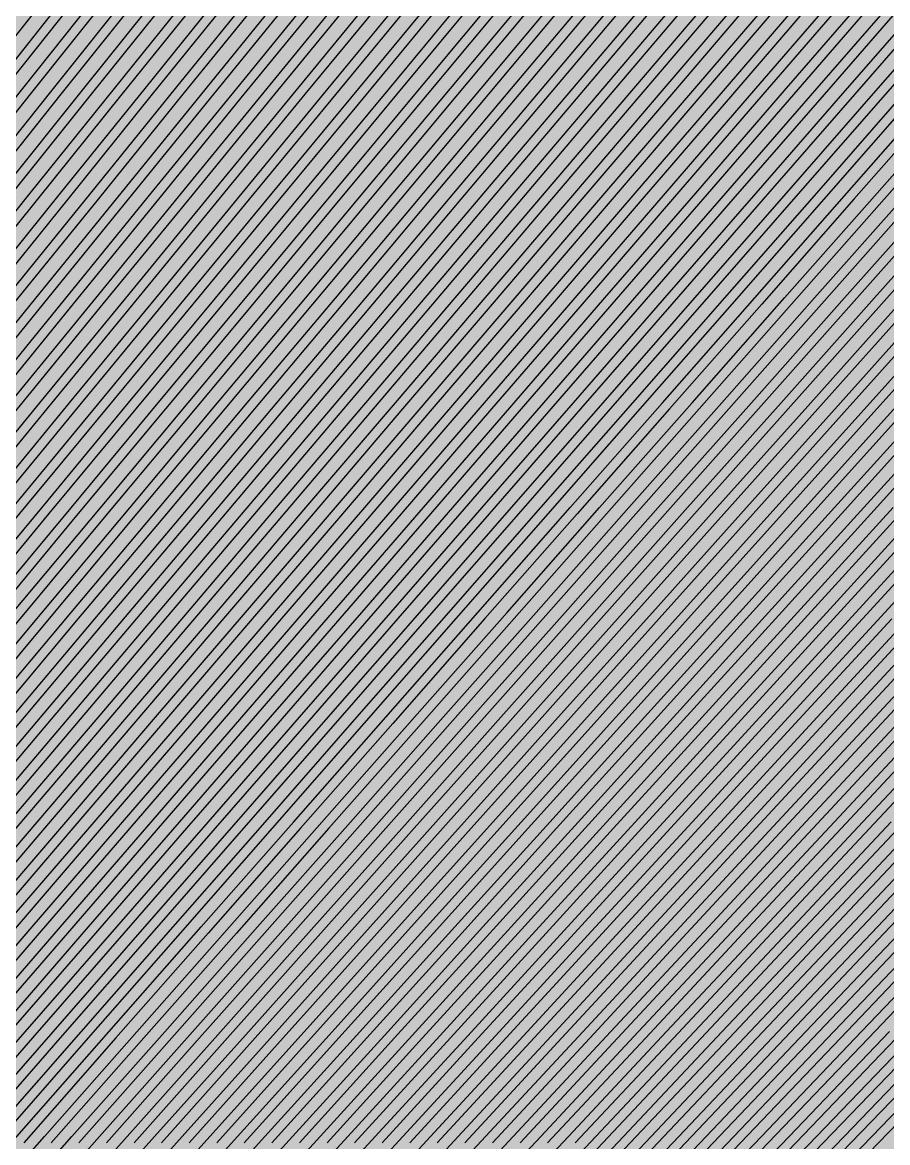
# Model space of a CAD drawing. Header units: metres. Extents: x -7231 to 10969, y -37556 to 1873.
# Drawn here: x 3713.4 to 3899.1, y -18015.1 to -17774.6 of the extents above; entities that cross this region are included whole.
import ezdxf

# ---------------------------------------------------------------- set-up
doc = ezdxf.new("R2010")
doc.units = ezdxf.units.M
for name, color, linetype in [('Metal1', 4, 'CONTINUOUS'), ('Metal2', 3, 'CONTINUOUS'), ('Polyimide', 7, 'CONTINUOUS')]:
    doc.layers.add(name, color=color, linetype=linetype)

msp = doc.modelspace()

# ---------------------------------------------------------------- hatches: boundary and pattern name
at = {"layer": 'Polyimide'}
msp.add_hatch(color=7, dxfattribs=at).paths.add_polyline_path([(4065.69, -468), (4066.67, -501.99), (4068.51, -535.99), (4071.41, -569.99), (4075.54, -603.99), (4081.04, -637.99), (4088.01, -671.99), (4096.52, -705.98), (4106.62, -739.98), (4118.33, -773.98), (4131.63, -807.98), (4146.49, -841.98), (4162.87, -875.98), (4180.68, -909.97), (4199.83, -943.97), (4220.22, -977.97), (4241.73, -1011.97), (4264.21, -1045.97), (4287.52, -1079.96), (4311.51, -1113.96), (4336.01, -1147.96), (4360.86, -1181.96), (4385.88, -1215.96), (4410.89, -1249.96), (4435.74, -1283.95), (4460.24, -1317.95), (4484.23, -1351.95), (4507.54, -1385.95), (4530.02, -1419.95), (4551.53, -1453.94), (4571.92, -1487.94), (4591.07, -1521.94), (4608.88, -1555.94), (4625.26, -1589.94), (4640.12, -1623.94), (4653.42, -1657.93), (4665.13, -1691.93), (4675.23, -1725.93), (4683.74, -1759.93), (4690.71, -1793.93), (4696.21, -1827.93), (4700.34, -1861.92), (4703.24, -1895.92), (4705.08, -1929.92), (4706.06, -1963.92), (4706.44, -1997.92), (4706.5, -2031.91), (4706.5, -4793.02), (4709.95, -4838.39), (4720.22, -4882.71), (4737.08, -4924.98), (4760.13, -4964.2), (4788.85, -4999.49), (4822.58, -5030.03), (4860.53, -5055.12), (4901.85, -5074.18), (4901.85, -5074.18), (4970.68, -5105.23), (5034.7, -5145.26), (5092.76, -5193.54), (5143.8, -5249.19), (5186.89, -5311.2), (5221.24, -5378.44), (5246.23, -5449.69), (5261.41, -5523.66), (5266.5, -5599), (5261.41, -5674.34), (5246.23, -5748.31), (5221.24, -5819.56), (5186.89, -5886.8), (5143.8, -5948.81), (5092.76, -6004.46), (5034.7, -6052.74), (4970.68, -6092.77), (4901.85, -6123.82), (4860.53, -6142.88), (4822.58, -6167.97), (4788.85, -6198.51), (4760.13, -6233.8), (4737.08, -6273.02), (4720.22, -6315.29), (4709.95, -6359.61), (4706.5, -6404.98), (4706.5, -9221.52), (4709.95, -9266.88), (4720.22, -9311.21), (4737.08, -9353.47), (4760.13, -9392.7), (4788.85, -9427.98), (4822.58, -9458.52), (4860.53, -9483.61), (4901.85, -9502.67), (4970.68, -9533.72), (5034.7, -9573.75), (5092.76, -9622.03), (5143.8, -9677.68), (5186.89, -9739.69), (5221.24, -9806.94), (5246.23, -9878.19), (5261.41, -9952.16), (5266.5, -10027.49), (5261.41, -10102.83), (5246.23, -10176.8), (5221.24, -10248.05), (5186.89, -10315.3), (5143.8, -10377.31), (5092.76, -10432.96), (5034.7, -10481.24), (4970.68, -10521.27), (4901.85, -10552.32), (4860.53, -10571.38), (4822.58, -10596.46), (4788.85, -10627), (4760.13, -10662.29), (4737.08, -10701.52), (4720.22, -10743.78), (4709.95, -10788.1), (4706.5, -10833.47), (4706.5, -13650.01), (4709.95, -13695.38), (4720.22, -13739.7), (4737.08, -13781.96), (4760.13, -13821.19), (4788.85, -13856.48), (4822.58, -13887.02), (4860.53, -13912.11), (4901.85, -13931.17), (4970.68, -13962.22), (5034.7, -14002.25), (5092.76, -14050.53), (5143.8, -14106.18), (5186.89, -14168.19), (5221.24, -14235.43), (5246.23, -14306.68), (5261.41, -14380.65), (5266.5, -14455.99), (5261.41, -14531.33), (5246.23, -14605.29), (5221.24, -14676.55), (5186.89, -14743.79), (5143.8, -14805.8), (5092.76, -14861.45), (5034.7, -14909.73), (4970.68, -14949.76), (4901.85, -14980.81), (4860.53, -14999.87), (4822.58, -15024.96), (4788.85, -15055.5), (4760.13, -15090.79), (4737.08, -15130.01), (4720.22, -15172.27), (4709.95, -15216.6), (4706.5, -15261.97), (4706.5, -15455.99), (4720.95, -15750.04), (4764.14, -16041.26), (4835.68, -16326.84), (4934.86, -16604.04), (5060.74, -16870.18), (5212.09, -17122.7), (5387.47, -17359.17), (5585.18, -17577.31), (5803.32, -17775.02), (6039.79, -17950.4), (6292.31, -18101.75), (6558.45, -18227.63), (6835.65, -18326.81), (7121.23, -18398.34), (7412.45, -18441.54), (7706.5, -18455.99), (9969.01, -18455.99), (10047.42, -18459.84), (10125.08, -18471.36), (10201.23, -18490.44), (10275.15, -18516.89), (10346.12, -18550.45), (10413.46, -18590.81), (10476.52, -18637.58), (10534.69, -18690.3), (10587.41, -18748.47), (10634.18, -18811.53), (10674.54, -18878.87), (10708.11, -18949.84), (10734.56, -19023.76), (10753.63, -19099.92), (10765.15, -19177.58), (10769.01, -19255.99), (10769.01, -20895.8), (10730.24, -20951.41), (10694.6, -21009.08), (10662.21, -21068.63), (10633.17, -21129.89), (10607.55, -21192.66), (10585.45, -21256.74), (10566.93, -21321.96), (10552.05, -21388.09), (10540.84, -21454.95), (10533.35, -21522.33), (10529.6, -21590.02), (10529.6, -21657.81), (10533.35, -21725.5), (10540.84, -21792.87), (10552.05, -21859.73), (10566.93, -21925.87), (10585.45, -21991.08), (10607.55, -22055.17), (10633.17, -22117.94), (10662.21, -22179.19), (10694.6, -22238.74), (10730.24, -22296.41), (10769.01, -22352.03), (10769.01, -32454.24), (10728.74, -32510.49), (10691.72, -32568.92), (10658.05, -32629.35), (10627.85, -32691.58), (10601.2, -32755.42), (10578.21, -32820.67), (10558.93, -32887.1), (10543.44, -32954.52), (10531.77, -33022.71), (10523.97, -33091.44), (10520.07, -33160.51), (10520.07, -33229.69), (10523.97, -33298.75), (10531.77, -33367.49), (10543.44, -33435.67), (10558.93, -33503.09), (10578.21, -33569.53), (10601.2, -33634.77), (10627.85, -33698.61), (10658.05, -33760.85), (10691.72, -33821.28), (10728.74, -33879.71), (10769.01, -33935.96), (10769.01, -36556), (10765.15, -36634.41), (10753.63, -36712.07), (10734.56, -36788.23), (10708.11, -36862.15), (10674.54, -36933.12), (10634.18, -37000.46), (10587.41, -37063.51), (10534.69, -37121.69), (10476.52, -37174.41), (10413.46, -37221.18), (10346.12, -37261.54), (10275.15, -37295.1), (10201.23, -37321.55), (10125.08, -37340.63), (10047.42, -37352.15), (9969.01, -37356), (-6231.01, -37356), (-6309.42, -37352.15), (-6387.08, -37340.63), (-6463.23, -37321.55), (-6537.15, -37295.1), (-6608.12, -37261.54), (-6675.46, -37221.18), (-6738.52, -37174.41), (-6796.69, -37121.69), (-6849.41, -37063.51), (-6896.18, -37000.46), (-6936.54, -36933.12), (-6970.11, -36862.15), (-6996.56, -36788.23), (-7015.63, -36712.07), (-7027.15, -36634.41), (-7031.01, -36556), (-7031.01, -33936), (-6990.74, -33879.75), (-6953.7, -33821.31), (-6920.03, -33760.88), (-6889.82, -33698.64), (-6863.18, -33634.8), (-6840.18, -33569.55), (-6820.9, -33503.11), (-6805.4, -33435.69), (-6793.74, -33367.49), (-6785.94, -33298.75), (-6782.03, -33229.68), (-6782.03, -33160.5), (-6785.94, -33091.43), (-6793.74, -33022.69), (-6805.4, -32954.5), (-6820.9, -32887.07), (-6840.18, -32820.63), (-6863.18, -32755.39), (-6889.82, -32691.54), (-6920.03, -32629.3), (-6953.7, -32568.87), (-6990.74, -32510.43), (-7031.01, -32454.18), (-7031.01, -22364.83), (-6990.74, -22308.58), (-6953.7, -22250.14), (-6920.03, -22189.71), (-6889.82, -22127.47), (-6863.18, -22063.62), (-6840.18, -21998.38), (-6820.9, -21931.94), (-6805.4, -21864.51), (-6793.74, -21796.32), (-6785.94, -21727.58), (-6782.03, -21658.51), (-6782.03, -21589.33), (-6785.94, -21520.26), (-6793.74, -21451.52), (-6805.4, -21383.32), (-6820.9, -21315.9), (-6840.18, -21249.46), (-6863.18, -21184.21), (-6889.82, -21120.37), (-6920.03, -21058.13), (-6953.7, -20997.7), (-6990.74, -20939.26), (-7031.01, -20883.01), (-7031.01, -19255.99), (-7027.15, -19177.58), (-7015.63, -19099.92), (-6996.56, -19023.76), (-6970.11, -18949.84), (-6936.54, -18878.87), (-6896.18, -18811.53), (-6849.41, -18748.47), (-6796.69, -18690.3), (-6738.52, -18637.58), (-6675.46, -18590.81), (-6608.12, -18550.45), (-6537.15, -18516.89), (-6463.23, -18490.44), (-6387.08, -18471.36), (-6309.42, -18459.84), (-6231.01, -18455.99), (-3968.5, -18455.99), (-3674.45, -18441.54), (-3383.23, -18398.34), (-3097.65, -18326.81), (-2820.45, -18227.63), (-2554.31, -18101.75), (-2301.79, -17950.4), (-2065.32, -17775.02), (-1847.18, -17577.31), (-1649.47, -17359.17), (-1474.09, -17122.7), (-1322.74, -16870.18), (-1196.86, -16604.04), (-1097.68, -16326.84), (-1026.14, -16041.26), (-982.95, -15750.04), (-968.5, -15455.99), (-968.5, -15261.97), (-971.95, -15216.6), (-982.22, -15172.27), (-999.08, -15130.01), (-1022.13, -15090.79), (-1050.85, -15055.5), (-1084.58, -15024.96), (-1122.53, -14999.87), (-1163.85, -14980.81), (-1232.68, -14949.76), (-1296.7, -14909.73), (-1354.76, -14861.45), (-1405.8, -14805.8), (-1448.89, -14743.79), (-1483.24, -14676.55), (-1508.23, -14605.29), (-1523.41, -14531.33), (-1528.5, -14455.99), (-1523.41, -14380.65), (-1508.23, -14306.68), (-1483.24, -14235.43), (-1448.89, -14168.19), (-1405.8, -14106.18), (-1354.76, -14050.53), (-1296.7, -14002.25), (-1232.68, -13962.22), (-1163.85, -13931.17), (-1122.53, -13912.11), (-1084.58, -13887.02), (-1050.85, -13856.48), (-1022.13, -13821.19), (-999.08, -13781.96), (-982.22, -13739.7), (-971.95, -13695.38), (-968.5, -13650.01), (-968.5, -12309.64), (-971.95, -12264.27), (-982.22, -12219.94), (-999.08, -12177.68), (-1022.13, -12138.46), (-1050.85, -12103.17), (-1084.58, -12072.63), (-1122.53, -12047.54), (-1163.85, -12028.48), (-1232.68, -11997.43), (-1296.7, -11957.4), (-1354.76, -11909.12), (-1405.8, -11853.47), (-1448.89, -11791.46), (-1483.24, -11724.22), (-1508.23, -11652.96), (-1523.41, -11579), (-1528.5, -11503.66), (-1523.41, -11428.32), (-1508.23, -11354.35), (-1483.24, -11283.1), (-1448.89, -11215.86), (-1405.8, -11153.85), (-1354.76, -11098.2), (-1296.7, -11049.92), (-1232.68, -11009.89), (-1163.85, -10978.84), (-1122.53, -10959.78), (-1084.58, -10934.69), (-1050.85, -10904.15), (-1022.13, -10868.86), (-999.08, -10829.63), (-982.22, -10787.37), (-971.95, -10743.05), (-968.5, -10697.68), (-968.5, -9357.31), (-971.95, -9311.94), (-982.22, -9267.62), (-999.08, -9225.35), (-1022.13, -9186.13), (-1050.85, -9150.84), (-1084.58, -9120.3), (-1122.53, -9095.21), (-1163.85, -9076.15), (-1163.85, -9076.15), (-1232.68, -9045.1), (-1296.7, -9005.07), (-1354.76, -8956.79), (-1405.8, -8901.14), (-1448.89, -8839.13), (-1483.24, -8771.89), (-1508.23, -8700.64), (-1523.41, -8626.67), (-1528.5, -8551.33), (-1523.41, -8475.99), (-1508.23, -8402.02), (-1483.24, -8330.77), (-1448.89, -8263.53), (-1405.8, -8201.52), (-1354.76, -8145.87), (-1296.7, -8097.59), (-1232.68, -8057.56), (-1163.85, -8026.51), (-1163.85, -8026.51), (-1122.53, -8007.45), (-1084.58, -7982.36), (-1050.85, -7951.82), (-1022.13, -7916.53), (-999.08, -7877.31), (-982.22, -7835.04), (-971.95, -7790.72), (-968.5, -7745.35), (-968.5, -6404.98), (-971.95, -6359.61), (-982.22, -6315.29), (-999.08, -6273.02), (-1022.13, -6233.8), (-1050.85, -6198.51), (-1084.58, -6167.97), (-1122.53, -6142.88), (-1163.85, -6123.82), (-1163.85, -6123.82), (-1232.68, -6092.77), (-1296.7, -6052.74), (-1354.76, -6004.46), (-1405.8, -5948.81), (-1448.89, -5886.8), (-1483.24, -5819.56), (-1508.23, -5748.31), (-1523.41, -5674.34), (-1528.5, -5599), (-1523.41, -5523.66), (-1508.23, -5449.69), (-1483.24, -5378.44), (-1448.89, -5311.2), (-1405.8, -5249.19), (-1354.76, -5193.54), (-1296.7, -5145.26), (-1232.68, -5105.23), (-1163.85, -5074.18), (-1163.85, -5074.18), (-1122.53, -5055.12), (-1084.58, -5030.03), (-1050.85, -4999.49), (-1022.13, -4964.2), (-999.08, -4924.98), (-982.22, -4882.71), (-971.95, -4838.39), (-968.5, -4793.02), (-968.5, -2031.91), (-968.44, -1997.92), (-968.06, -1963.92), (-967.05, -1929.92), (-965.18, -1895.92), (-962.22, -1861.92), (-958.01, -1827.93), (-952.41, -1793.93), (-945.31, -1759.93), (-936.64, -1725.93), (-926.35, -1691.93), (-914.43, -1657.93), (-900.88, -1623.94), (-885.74, -1589.94), (-869.05, -1555.94), (-850.91, -1521.94), (-831.4, -1487.94), (-810.63, -1453.94), (-788.72, -1419.95), (-765.82, -1385.95), (-742.07, -1351.95), (-717.63, -1317.95), (-692.67, -1283.95), (-667.36, -1249.96), (-641.88, -1215.96), (-616.39, -1181.96), (-591.08, -1147.96), (-566.12, -1113.96), (-541.68, -1079.96), (-517.93, -1045.97), (-495.03, -1011.97), (-473.12, -977.97), (-452.35, -943.97), (-432.84, -909.97), (-414.7, -875.98), (-398.01, -841.98), (-382.87, -807.98), (-369.32, -773.98), (-357.4, -739.98), (-347.11, -705.98), (-338.44, -671.99), (-331.34, -637.99), (-325.74, -603.99), (-321.53, -569.99), (-318.57, -535.99), (-316.7, -501.99), (-315.69, -468), (-315.31, -434), (-315.25, -400), (-315.25, 401), (-315.25, 451), (-315.25, 1644), (-270.25, 1644), (-270.03, 1637.13), (-269.35, 1630.29), (-268.23, 1623.52), (-266.67, 1616.82), (-264.68, 1610.25), (-262.26, 1603.82), (-259.42, 1597.56), (-256.18, 1591.5), (-252.55, 1585.67), (-248.55, 1580.08), (-244.19, 1574.77), (-239.5, 1569.75), (-234.48, 1565.06), (-229.17, 1560.7), (-223.58, 1556.7), (-217.75, 1553.07), (-211.69, 1549.83), (-205.43, 1546.99), (-199, 1544.57), (-192.43, 1542.58), (-185.73, 1541.02), (-178.96, 1539.9), (-172.12, 1539.22), (-165.25, 1539), (-158.38, 1539.22), (-151.54, 1539.9), (-144.77, 1541.02), (-138.07, 1542.58), (-131.5, 1544.57), (-125.07, 1546.99), (-118.81, 1549.83), (-112.75, 1553.07), (-106.92, 1556.7), (-101.33, 1560.7), (-96.02, 1565.06), (-91, 1569.75), (-86.31, 1574.77), (-81.95, 1580.08), (-77.95, 1585.67), (-74.32, 1591.5), (-71.08, 1597.56), (-68.24, 1603.82), (-65.82, 1610.25), (-63.83, 1616.82), (-62.27, 1623.52), (-61.15, 1630.29), (-60.47, 1637.13), (-60.25, 1644), (1853, 1644), (1853, 1573), (3815.25, 1573), (3815.46, 1579.54), (3816.11, 1586.05), (3817.17, 1592.51), (3818.66, 1598.88), (3820.56, 1605.14), (3822.86, 1611.27), (3825.56, 1617.23), (3828.65, 1623), (3832.1, 1628.56), (3835.91, 1633.88), (3840.07, 1638.93), (3844.54, 1643.71), (3849.32, 1648.18), (3854.37, 1652.34), (3859.69, 1656.15), (3865.25, 1659.6), (3871.02, 1662.69), (3876.98, 1665.39), (3883.11, 1667.69), (3889.37, 1669.59), (3895.74, 1671.08), (3902.2, 1672.14), (3908.71, 1672.79), (3915.25, 1673), (3921.79, 1672.79), (3928.3, 1672.14), (3934.76, 1671.08), (3941.13, 1669.59), (3947.39, 1667.69), (3953.52, 1665.39), (3959.48, 1662.69), (3965.25, 1659.6), (3970.81, 1656.15), (3976.13, 1652.34), (3981.18, 1648.18), (3985.96, 1643.71), (3990.43, 1638.93), (3994.59, 1633.88), (3998.4, 1628.56), (4001.85, 1623), (4004.94, 1617.23), (4007.64, 1611.27), (4009.94, 1605.14), (4011.84, 1598.88), (4013.33, 1592.51), (4014.39, 1586.05), (4015.04, 1579.54), (4015.25, 1573), (4065.25, 1573), (4065.25, 451), (4065.25, 401), (4065.25, -400), (4065.31, -434), (4065.69, -468)])

# ---------------------------------------------------------------- linework, layer by layer
at = {"layer": 'Metal1'}
for points in [[(3510.77, -18036.31), (3528.6, -18013.81), (3546.43, -17991.3), (3564.26, -17968.8), (3582.09, -17946.3), (3599.92, -17923.8), (3617.75, -17901.3), (3635.58, -17878.8), (3653.41, -17856.3), (3671.24, -17833.8), (3689.07, -17811.3), (3706.9, -17788.8), (3724.73, -17766.3)], [(3726.3, -17767.54), (3708.47, -17790.04), (3690.64, -17812.54), (3672.81, -17835.04), (3654.98, -17857.54), (3637.15, -17880.04), (3619.32, -17902.54), (3601.49, -17925.04), (3583.66, -17947.55), (3565.83, -17970.05), (3548, -17992.55), (3530.17, -18015.05), (3512.34, -18037.55)], [(3522.49, -18036.3), (3540.44, -18013.8), (3558.4, -17991.3), (3576.36, -17968.8), (3594.32, -17946.3), (3612.27, -17923.8), (3630.23, -17901.3), (3648.19, -17878.8), (3666.14, -17856.3), (3684.1, -17833.8), (3702.06, -17811.3), (3720.02, -17788.8), (3737.97, -17766.29)], [(3739.54, -17767.54), (3721.58, -17790.04), (3703.62, -17812.54), (3685.67, -17835.04), (3667.71, -17857.55), (3649.75, -17880.05), (3631.79, -17902.55), (3613.84, -17925.05), (3595.88, -17947.55), (3577.92, -17970.05), (3559.96, -17992.55), (3542.01, -18015.05), (3524.05, -18037.55)], [(3534.2, -18036.3), (3552.28, -18013.8), (3570.37, -17991.3), (3588.45, -17968.8), (3606.54, -17946.3), (3624.62, -17923.8), (3642.71, -17901.3), (3660.79, -17878.8), (3678.88, -17856.3), (3696.96, -17833.79), (3715.04, -17811.29), (3733.13, -17788.79), (3751.21, -17766.29)], [(3752.77, -17767.55), (3734.69, -17790.05), (3716.6, -17812.55), (3698.52, -17835.05), (3680.43, -17857.55), (3662.35, -17880.05), (3644.27, -17902.55), (3626.18, -17925.05), (3608.1, -17947.55), (3590.01, -17970.05), (3571.93, -17992.55), (3553.84, -18015.05), (3535.76, -18037.55)], [(3545.91, -18036.3), (3564.13, -18013.8), (3582.34, -17991.3), (3600.55, -17968.8), (3618.76, -17946.3), (3636.97, -17923.79), (3655.18, -17901.29), (3673.39, -17878.79), (3691.61, -17856.29), (3709.82, -17833.79), (3728.03, -17811.29), (3746.24, -17788.79), (3764.45, -17766.29)], [(3766.01, -17767.55), (3747.8, -17790.05), (3729.58, -17812.55), (3711.37, -17835.05), (3693.16, -17857.55), (3674.95, -17880.05), (3656.74, -17902.55), (3638.53, -17925.05), (3620.31, -17947.55), (3602.1, -17970.05), (3583.89, -17992.55), (3565.68, -18015.06), (3547.47, -18037.56)], [(3557.63, -18036.3), (3575.97, -18013.79), (3594.3, -17991.29), (3612.64, -17968.79), (3630.98, -17946.29), (3649.32, -17923.79), (3667.66, -17901.29), (3686, -17878.79), (3704.34, -17856.29), (3722.68, -17833.79), (3741.01, -17811.29), (3759.35, -17788.79), (3777.69, -17766.29)], [(3569.34, -18036.29), (3587.81, -18013.79), (3606.27, -17991.29), (3624.74, -17968.79), (3643.2, -17946.29), (3661.67, -17923.79), (3680.14, -17901.29), (3698.6, -17878.79), (3717.07, -17856.29), (3735.53, -17833.79), (3754, -17811.29), (3772.47, -17788.79), (3790.93, -17766.28)], [(3779.24, -17767.55), (3760.9, -17790.05), (3742.57, -17812.55), (3724.23, -17835.05), (3705.89, -17857.55), (3687.55, -17880.05), (3669.21, -17902.55), (3650.87, -17925.06), (3632.53, -17947.56), (3614.19, -17970.06), (3595.86, -17992.56), (3577.52, -18015.06)], [(3581.05, -18036.29), (3599.65, -18013.79), (3618.24, -17991.29), (3636.83, -17968.79), (3655.43, -17946.29), (3674.02, -17923.79), (3692.61, -17901.29), (3711.21, -17878.79), (3729.8, -17856.28), (3748.39, -17833.78), (3766.98, -17811.28), (3785.58, -17788.78), (3804.17, -17766.28)], [(3792.48, -17767.55), (3774.01, -17790.05), (3755.55, -17812.55), (3737.08, -17835.06), (3718.61, -17857.56), (3700.15, -17880.06), (3681.68, -17902.56), (3663.22, -17925.06), (3644.75, -17947.56), (3626.28, -17970.06), (3607.82, -17992.56), (3589.35, -18015.06)], [(3592.77, -18036.29), (3611.49, -18013.79), (3630.21, -17991.29), (3648.93, -17968.79), (3667.65, -17946.28), (3686.37, -17923.78), (3705.09, -17901.28), (3723.81, -17878.78), (3742.53, -17856.28), (3761.25, -17833.78), (3779.97, -17811.28), (3798.69, -17788.78), (3817.41, -17766.28)], [(3805.71, -17767.56), (3787.12, -17790.06), (3768.53, -17812.56), (3749.93, -17835.06), (3731.34, -17857.56), (3712.75, -17880.06), (3694.15, -17902.56), (3675.56, -17925.06), (3656.97, -17947.56), (3638.38, -17970.06), (3619.78, -17992.56), (3601.19, -18015.06)], [(3604.48, -18036.28), (3623.33, -18013.78), (3642.18, -17991.28), (3661.02, -17968.78), (3679.87, -17946.28), (3698.72, -17923.78), (3717.57, -17901.28), (3736.41, -17878.78), (3755.26, -17856.28), (3774.11, -17833.78), (3792.96, -17811.28), (3811.8, -17788.78), (3830.65, -17766.28)], [(3818.95, -17767.56), (3800.23, -17790.06), (3781.51, -17812.56), (3762.79, -17835.06), (3744.07, -17857.56), (3725.35, -17880.06), (3706.63, -17902.56), (3687.91, -17925.06), (3669.19, -17947.56), (3650.47, -17970.06), (3631.75, -17992.57), (3613.03, -18015.07)], [(3616.2, -18036.28), (3635.17, -18013.78), (3654.14, -17991.28), (3673.12, -17968.78), (3692.09, -17946.28), (3711.07, -17923.78), (3730.04, -17901.28), (3749.02, -17878.78), (3767.99, -17856.28), (3786.97, -17833.78), (3805.94, -17811.28), (3824.91, -17788.77), (3843.89, -17766.27)], [(3832.18, -17767.56), (3813.34, -17790.06), (3794.49, -17812.56), (3775.64, -17835.06), (3756.79, -17857.56), (3737.95, -17880.06), (3719.1, -17902.56), (3700.25, -17925.07), (3681.4, -17947.57), (3662.56, -17970.07), (3643.71, -17992.57), (3624.86, -18015.07)], [(3627.91, -18036.28), (3647.01, -18013.78), (3666.11, -17991.28), (3685.21, -17968.78), (3704.32, -17946.28), (3723.42, -17923.78), (3742.52, -17901.28), (3761.62, -17878.78), (3780.72, -17856.27), (3799.82, -17833.77), (3818.93, -17811.27), (3838.03, -17788.77), (3857.13, -17766.27)], [(3845.42, -17767.56), (3826.44, -17790.06), (3807.47, -17812.56), (3788.49, -17835.07), (3769.52, -17857.57), (3750.55, -17880.07), (3731.57, -17902.57), (3712.6, -17925.07), (3693.62, -17947.57), (3674.65, -17970.07), (3655.67, -17992.57), (3636.7, -18015.07)], [(3639.62, -18036.28), (3658.85, -18013.78), (3678.08, -17991.28), (3697.31, -17968.78), (3716.54, -17946.27), (3735.77, -17923.77), (3755, -17901.27), (3774.22, -17878.77), (3793.45, -17856.27), (3812.68, -17833.77), (3831.91, -17811.27), (3851.14, -17788.77), (3870.37, -17766.27)], [(3858.65, -17767.57), (3839.55, -17790.07), (3820.45, -17812.57), (3801.35, -17835.07), (3782.25, -17857.57), (3763.15, -17880.07), (3744.04, -17902.57), (3724.94, -17925.07), (3705.84, -17947.57), (3686.74, -17970.07), (3667.64, -17992.57), (3648.54, -18015.07)], [(3651.34, -18036.27), (3670.69, -18013.77), (3690.05, -17991.27), (3709.4, -17968.77), (3728.76, -17946.27), (3748.12, -17923.77), (3767.47, -17901.27), (3786.83, -17878.77), (3806.18, -17856.27), (3825.54, -17833.77), (3844.9, -17811.27), (3864.25, -17788.77), (3883.61, -17766.27)], [(3871.89, -17767.57), (3852.66, -17790.07), (3833.43, -17812.57), (3814.2, -17835.07), (3794.97, -17857.57), (3775.74, -17880.07), (3756.52, -17902.57), (3737.29, -17925.07), (3718.06, -17947.57), (3698.83, -17970.07), (3679.6, -17992.58), (3660.37, -18015.08)], [(3663.05, -18036.27), (3682.53, -18013.77), (3702.02, -17991.27), (3721.5, -17968.77), (3740.98, -17946.27), (3760.47, -17923.77), (3779.95, -17901.27), (3799.43, -17878.77), (3818.91, -17856.27), (3838.4, -17833.77), (3857.88, -17811.27), (3877.36, -17788.76), (3896.85, -17766.26)], [(3885.12, -17767.57), (3865.77, -17790.07), (3846.41, -17812.57), (3827.06, -17835.07), (3807.7, -17857.57), (3788.34, -17880.07), (3768.99, -17902.58), (3749.63, -17925.08), (3730.28, -17947.58), (3710.92, -17970.08), (3691.57, -17992.58), (3672.21, -18015.08)], [(3674.76, -18036.27), (3694.37, -18013.77), (3713.98, -17991.27), (3733.6, -17968.77), (3753.21, -17946.27), (3772.82, -17923.77), (3792.43, -17901.27), (3812.04, -17878.77), (3831.65, -17856.26), (3851.26, -17833.76), (3870.87, -17811.26), (3890.48, -17788.76), (3910.09, -17766.26)], [(3898.36, -17767.57), (3878.88, -17790.07), (3859.39, -17812.57), (3839.91, -17835.08), (3820.43, -17857.58), (3800.94, -17880.08), (3781.46, -17902.58), (3761.98, -17925.08), (3742.49, -17947.58), (3723.01, -17970.08), (3703.53, -17992.58), (3684.05, -18015.08)], [(3911.59, -17767.58), (3891.98, -17790.08), (3872.37, -17812.58), (3852.76, -17835.08), (3833.15, -17857.58), (3813.54, -17880.08), (3793.93, -17902.58), (3774.32, -17925.08), (3754.71, -17947.58), (3735.1, -17970.08), (3715.49, -17992.58), (3695.88, -18015.08)], [(3686.48, -18036.27), (3706.22, -18013.77), (3725.95, -17991.27), (3745.69, -17968.77), (3765.43, -17946.26), (3785.16, -17923.76), (3804.9, -17901.26), (3824.64, -17878.76), (3844.38, -17856.26), (3864.11, -17833.76), (3883.85, -17811.26), (3903.59, -17788.76)], [(3698.19, -18036.27), (3718.06, -18013.76), (3737.92, -17991.26), (3757.79, -17968.76), (3777.65, -17946.26), (3797.51, -17923.76), (3817.38, -17901.26), (3837.24, -17878.76), (3857.11, -17856.26), (3876.97, -17833.76), (3896.84, -17811.26), (3916.7, -17788.76)], [(3905.09, -17790.08), (3885.35, -17812.58), (3865.62, -17835.08), (3845.88, -17857.58), (3826.14, -17880.08), (3806.41, -17902.58), (3786.67, -17925.08), (3766.93, -17947.58), (3747.19, -17970.08), (3727.46, -17992.59), (3707.72, -18015.09)], [(3918.2, -17790.08), (3898.33, -17812.58), (3878.47, -17835.08), (3858.61, -17857.58), (3838.74, -17880.08), (3818.88, -17902.58), (3799.01, -17925.09), (3779.15, -17947.59), (3759.28, -17970.09), (3739.42, -17992.59), (3719.56, -18015.09)], [(3709.91, -18036.26), (3729.9, -18013.76), (3749.89, -17991.26), (3769.88, -17968.76), (3789.87, -17946.26), (3809.86, -17923.76), (3829.85, -17901.26), (3849.85, -17878.76), (3869.84, -17856.26), (3889.83, -17833.76), (3909.82, -17811.26)], [(3911.32, -17812.58), (3891.32, -17835.09), (3871.33, -17857.59), (3851.34, -17880.09), (3831.35, -17902.59), (3811.36, -17925.09), (3791.37, -17947.59), (3771.38, -17970.09), (3751.38, -17992.59), (3731.39, -18015.09)], [(3721.62, -18036.26), (3741.74, -18013.76), (3761.86, -17991.26), (3781.98, -17968.76), (3802.09, -17946.26), (3822.21, -17923.76), (3842.33, -17901.26), (3862.45, -17878.76), (3882.57, -17856.25), (3902.69, -17833.75)], [(3733.33, -18036.26), (3753.58, -18013.76), (3773.82, -17991.26), (3794.07, -17968.76), (3814.32, -17946.26), (3834.56, -17923.75), (3854.81, -17901.25), (3875.05, -17878.75), (3895.3, -17856.25), (3915.55, -17833.75)], [(3904.18, -17835.09), (3884.06, -17857.59), (3863.94, -17880.09), (3843.82, -17902.59), (3823.7, -17925.09), (3803.59, -17947.59), (3783.47, -17970.09), (3763.35, -17992.59), (3743.23, -18015.09)], [(3917.03, -17835.09), (3896.79, -17857.59), (3876.54, -17880.09), (3856.29, -17902.59), (3836.05, -17925.09), (3815.8, -17947.59), (3795.56, -17970.09), (3775.31, -17992.59), (3755.07, -18015.1)], [(3745.05, -18036.26), (3765.42, -18013.76), (3785.79, -17991.25), (3806.17, -17968.75), (3826.54, -17946.25), (3846.91, -17923.75), (3867.28, -17901.25), (3887.66, -17878.75), (3908.03, -17856.25)], [(3909.51, -17857.59), (3889.14, -17880.09), (3868.77, -17902.59), (3848.39, -17925.09), (3828.02, -17947.6), (3807.65, -17970.1), (3787.28, -17992.6), (3766.9, -18015.1)], [(3756.76, -18036.25), (3777.26, -18013.75), (3797.76, -17991.25), (3818.26, -17968.75), (3838.76, -17946.25), (3859.26, -17923.75), (3879.76, -17901.25), (3900.26, -17878.75)], [(3768.47, -18036.25), (3789.1, -18013.75), (3809.73, -17991.25), (3830.36, -17968.75), (3850.98, -17946.25), (3871.61, -17923.75), (3892.24, -17901.25), (3912.86, -17878.75)], [(3901.74, -17880.1), (3881.24, -17902.6), (3860.74, -17925.1), (3840.24, -17947.6), (3819.74, -17970.1), (3799.24, -17992.6), (3778.74, -18015.1)], [(3914.34, -17880.1), (3893.71, -17902.6), (3873.08, -17925.1), (3852.46, -17947.6), (3831.83, -17970.1), (3811.2, -17992.6), (3790.58, -18015.1)], [(3780.19, -18036.25), (3800.94, -18013.75), (3821.7, -17991.25), (3842.45, -17968.75), (3863.21, -17946.25), (3883.96, -17923.75), (3904.71, -17901.24)], [(3791.9, -18036.25), (3812.78, -18013.75), (3833.66, -17991.25), (3854.55, -17968.74), (3875.43, -17946.24), (3896.31, -17923.74), (3917.19, -17901.24)], [(3906.18, -17902.6), (3885.43, -17925.1), (3864.68, -17947.6), (3843.92, -17970.1), (3823.17, -17992.6), (3802.41, -18015.1)], [(3918.66, -17902.6), (3897.77, -17925.1), (3876.89, -17947.6), (3856.01, -17970.11), (3835.13, -17992.61), (3814.25, -18015.11)], [(3803.62, -18036.24), (3824.62, -18013.74), (3845.63, -17991.24), (3866.64, -17968.74), (3887.65, -17946.24), (3908.66, -17923.74)], [(3910.12, -17925.11), (3889.11, -17947.61), (3868.1, -17970.11), (3847.09, -17992.61), (3826.09, -18015.11)], [(3413.75, -18463.76), (3434.89, -18441.25), (3456.02, -18418.75), (3477.16, -18396.25), (3498.29, -18373.75), (3519.43, -18351.25), (3540.57, -18328.75), (3561.7, -18306.25), (3582.84, -18283.75), (3603.97, -18261.25), (3625.11, -18238.75), (3646.24, -18216.25), (3667.38, -18193.75), (3688.52, -18171.25), (3709.65, -18148.75), (3730.79, -18126.25), (3751.92, -18103.74), (3773.06, -18081.24), (3794.19, -18058.74), (3815.33, -18036.24), (3836.46, -18013.74), (3857.6, -17991.24), (3878.74, -17968.74), (3899.87, -17946.24)], [(3423.05, -18463.75), (3444.31, -18441.25), (3465.58, -18418.75), (3486.84, -18396.25), (3508.1, -18373.75), (3529.36, -18351.25), (3550.63, -18328.75), (3571.89, -18306.25), (3593.15, -18283.75), (3614.42, -18261.25), (3635.68, -18238.75), (3656.94, -18216.25), (3678.2, -18193.74), (3699.47, -18171.24), (3720.73, -18148.74), (3741.99, -18126.24), (3763.25, -18103.74), (3784.52, -18081.24), (3805.78, -18058.74), (3827.04, -18036.24), (3848.31, -18013.74), (3869.57, -17991.24), (3890.83, -17968.74), (3912.09, -17946.24)], [(3901.33, -17947.61), (3880.19, -17970.11), (3859.06, -17992.61), (3837.92, -18015.11), (3816.79, -18037.61), (3795.65, -18060.11), (3774.52, -18082.61), (3753.38, -18105.11), (3732.24, -18127.61), (3711.11, -18150.12), (3689.97, -18172.62), (3668.84, -18195.12), (3647.7, -18217.62), (3626.57, -18240.12), (3605.43, -18262.62), (3584.29, -18285.12), (3563.16, -18307.62), (3542.02, -18330.12), (3520.89, -18352.62), (3499.75, -18375.12), (3478.62, -18397.62), (3457.48, -18420.12), (3436.35, -18442.62), (3415.21, -18465.12)], [(3913.55, -17947.61), (3892.29, -17970.11), (3871.02, -17992.61), (3849.76, -18015.11), (3828.5, -18037.61), (3807.23, -18060.11), (3785.97, -18082.62), (3764.71, -18105.12), (3743.45, -18127.62), (3722.18, -18150.12), (3700.92, -18172.62), (3679.66, -18195.12), (3658.39, -18217.62), (3637.13, -18240.12), (3615.87, -18262.62), (3594.61, -18285.12), (3573.34, -18307.62), (3552.08, -18330.12), (3530.82, -18352.62), (3509.55, -18375.12), (3488.29, -18397.62), (3467.03, -18420.13), (3445.77, -18442.63), (3424.5, -18465.13)], [(3432.35, -18463.75), (3453.74, -18441.25), (3475.13, -18418.75), (3496.52, -18396.25), (3517.91, -18373.75), (3539.3, -18351.25), (3560.69, -18328.75), (3582.08, -18306.25), (3603.47, -18283.75), (3624.86, -18261.24), (3646.25, -18238.74), (3667.64, -18216.24), (3689.03, -18193.74), (3710.42, -18171.24), (3731.81, -18148.74), (3753.2, -18126.24), (3774.59, -18103.74), (3795.98, -18081.24), (3817.37, -18058.74), (3838.76, -18036.24), (3860.15, -18013.74), (3881.54, -17991.24), (3902.93, -17968.74)], [(3904.38, -17970.11), (3882.99, -17992.61), (3861.6, -18015.12), (3840.21, -18037.62), (3818.82, -18060.12), (3797.43, -18082.62), (3776.04, -18105.12), (3754.65, -18127.62), (3733.26, -18150.12), (3711.87, -18172.62), (3690.48, -18195.12), (3669.09, -18217.62), (3647.7, -18240.12), (3626.31, -18262.62), (3604.92, -18285.12), (3583.53, -18307.62), (3562.14, -18330.12), (3540.75, -18352.63), (3519.36, -18375.13), (3497.97, -18397.63), (3476.58, -18420.13), (3455.19, -18442.63), (3433.8, -18465.13)], [(3441.65, -18463.75), (3463.16, -18441.25), (3484.68, -18418.75), (3506.2, -18396.25), (3527.71, -18373.75), (3549.23, -18351.25), (3570.75, -18328.74), (3592.27, -18306.24), (3613.78, -18283.74), (3635.3, -18261.24), (3656.82, -18238.74), (3678.33, -18216.24), (3699.85, -18193.74), (3721.37, -18171.24), (3742.89, -18148.74), (3764.4, -18126.24), (3785.92, -18103.74), (3807.44, -18081.24), (3828.95, -18058.74), (3850.47, -18036.24), (3871.99, -18013.74), (3893.5, -17991.23), (3915.02, -17968.73)], [(3916.47, -17970.12), (3894.95, -17992.62), (3873.43, -18015.12), (3851.92, -18037.62), (3830.4, -18060.12), (3808.88, -18082.62), (3787.36, -18105.12), (3765.85, -18127.62), (3744.33, -18150.12), (3722.81, -18172.62), (3701.3, -18195.12), (3679.78, -18217.62), (3658.26, -18240.12), (3636.75, -18262.62), (3615.23, -18285.13), (3593.71, -18307.63), (3572.19, -18330.13), (3550.68, -18352.63), (3529.16, -18375.13), (3507.64, -18397.63), (3486.13, -18420.13), (3464.61, -18442.63), (3443.09, -18465.13)], [(3450.94, -18463.75), (3472.59, -18441.25), (3494.23, -18418.75), (3515.88, -18396.24), (3537.52, -18373.74), (3559.17, -18351.24), (3580.81, -18328.74), (3602.45, -18306.24), (3624.1, -18283.74), (3645.74, -18261.24), (3667.39, -18238.74), (3689.03, -18216.24), (3710.67, -18193.74), (3732.32, -18171.24), (3753.96, -18148.74), (3775.61, -18126.24), (3797.25, -18103.74), (3818.9, -18081.24), (3840.54, -18058.73), (3862.18, -18036.23), (3883.83, -18013.73), (3905.47, -17991.23)], [(3460.24, -18463.74), (3482.01, -18441.24), (3503.79, -18418.74), (3525.56, -18396.24), (3547.33, -18373.74), (3569.1, -18351.24), (3590.87, -18328.74), (3612.64, -18306.24), (3634.41, -18283.74), (3656.18, -18261.24), (3677.96, -18238.74), (3699.73, -18216.24), (3721.5, -18193.74), (3743.27, -18171.24), (3765.04, -18148.73), (3786.81, -18126.23), (3808.58, -18103.73), (3830.36, -18081.23), (3852.13, -18058.73), (3873.9, -18036.23), (3895.67, -18013.73), (3917.44, -17991.23)], [(3906.91, -17992.62), (3885.27, -18015.12), (3863.63, -18037.62), (3841.98, -18060.12), (3820.34, -18082.62), (3798.69, -18105.12), (3777.05, -18127.62), (3755.4, -18150.12), (3733.76, -18172.62), (3712.12, -18195.12), (3690.47, -18217.63), (3668.83, -18240.13), (3647.18, -18262.63), (3625.54, -18285.13), (3603.9, -18307.63), (3582.25, -18330.13), (3560.61, -18352.63), (3538.96, -18375.13), (3517.32, -18397.63), (3495.67, -18420.13), (3474.03, -18442.63), (3452.39, -18465.13)], [(3918.88, -17992.62), (3897.11, -18015.12), (3875.34, -18037.62), (3853.56, -18060.12), (3831.79, -18082.62), (3810.02, -18105.12), (3788.25, -18127.63), (3766.48, -18150.13), (3744.71, -18172.63), (3722.94, -18195.13), (3701.16, -18217.63), (3679.39, -18240.13), (3657.62, -18262.63), (3635.85, -18285.13), (3614.08, -18307.63), (3592.31, -18330.13), (3570.54, -18352.63), (3548.77, -18375.13), (3526.99, -18397.63), (3505.22, -18420.13), (3483.45, -18442.63), (3461.68, -18465.14)]]:
    msp.add_lwpolyline(points, dxfattribs=at)
at = {"layer": 'Metal2'}
for points in [[(3719.68, -17767.54), (3701.92, -17790.04), (3684.15, -17812.54), (3666.38, -17835.04), (3648.62, -17857.54), (3630.85, -17880.04), (3613.08, -17902.54), (3595.32, -17925.04), (3577.55, -17947.54), (3559.78, -17970.04), (3542.02, -17992.55), (3524.25, -18015.05), (3506.48, -18037.55)], [(3516.63, -18036.3), (3534.52, -18013.8), (3552.42, -17991.3), (3570.31, -17968.8), (3588.2, -17946.3), (3606.1, -17923.8), (3623.99, -17901.3), (3641.89, -17878.8), (3659.78, -17856.3), (3677.67, -17833.8), (3695.57, -17811.3), (3713.46, -17788.8), (3731.35, -17766.3)], [(3732.92, -17767.54), (3715.03, -17790.04), (3697.13, -17812.54), (3679.24, -17835.04), (3661.34, -17857.54), (3643.45, -17880.04), (3625.56, -17902.55), (3607.66, -17925.05), (3589.77, -17947.55), (3571.88, -17970.05), (3553.98, -17992.55), (3536.09, -18015.05), (3518.19, -18037.55)], [(3528.34, -18036.3), (3546.36, -18013.8), (3564.38, -17991.3), (3582.41, -17968.8), (3600.43, -17946.3), (3618.45, -17923.8), (3636.47, -17901.3), (3654.49, -17878.8), (3672.51, -17856.3), (3690.53, -17833.8), (3708.55, -17811.3), (3726.57, -17788.79), (3744.59, -17766.29)], [(3746.15, -17767.54), (3728.13, -17790.04), (3710.11, -17812.55), (3692.09, -17835.05), (3674.07, -17857.55), (3656.05, -17880.05), (3638.03, -17902.55), (3620.01, -17925.05), (3601.99, -17947.55), (3583.97, -17970.05), (3565.95, -17992.55), (3547.92, -18015.05), (3529.9, -18037.55)], [(3540.06, -18036.3), (3558.2, -18013.8), (3576.35, -17991.3), (3594.5, -17968.8), (3612.65, -17946.3), (3630.8, -17923.8), (3648.94, -17901.3), (3667.09, -17878.79), (3685.24, -17856.29), (3703.39, -17833.79), (3721.54, -17811.29), (3739.69, -17788.79), (3757.83, -17766.29)], [(3759.39, -17767.55), (3741.24, -17790.05), (3723.09, -17812.55), (3704.95, -17835.05), (3686.8, -17857.55), (3668.65, -17880.05), (3650.5, -17902.55), (3632.35, -17925.05), (3614.21, -17947.55), (3596.06, -17970.05), (3577.91, -17992.55), (3559.76, -18015.05), (3541.61, -18037.55)], [(3551.77, -18036.3), (3570.05, -18013.8), (3588.32, -17991.3), (3606.6, -17968.79), (3624.87, -17946.29), (3643.15, -17923.79), (3661.42, -17901.29), (3679.7, -17878.79), (3697.97, -17856.29), (3716.25, -17833.79), (3734.52, -17811.29), (3752.8, -17788.79), (3771.07, -17766.29)], [(3563.48, -18036.29), (3581.89, -18013.79), (3600.29, -17991.29), (3618.69, -17968.79), (3637.09, -17946.29), (3655.5, -17923.79), (3673.9, -17901.29), (3692.3, -17878.79), (3710.7, -17856.29), (3729.11, -17833.79), (3747.51, -17811.29), (3765.91, -17788.79), (3784.31, -17766.29)], [(3772.63, -17767.55), (3754.35, -17790.05), (3736.07, -17812.55), (3717.8, -17835.05), (3699.52, -17857.55), (3681.25, -17880.05), (3662.97, -17902.55), (3644.7, -17925.05), (3626.42, -17947.55), (3608.15, -17970.06), (3589.87, -17992.56), (3571.6, -18015.06)], [(3575.2, -18036.29), (3593.73, -18013.79), (3612.26, -17991.29), (3630.79, -17968.79), (3649.32, -17946.29), (3667.85, -17923.79), (3686.37, -17901.29), (3704.9, -17878.79), (3723.43, -17856.29), (3741.96, -17833.79), (3760.49, -17811.28), (3779.02, -17788.78), (3797.55, -17766.28)], [(3785.86, -17767.55), (3767.46, -17790.05), (3749.06, -17812.55), (3730.65, -17835.05), (3712.25, -17857.55), (3693.85, -17880.06), (3675.45, -17902.56), (3657.04, -17925.06), (3638.64, -17947.56), (3620.24, -17970.06), (3601.84, -17992.56), (3583.43, -18015.06)], [(3586.91, -18036.29), (3605.57, -18013.79), (3624.22, -17991.29), (3642.88, -17968.79), (3661.54, -17946.29), (3680.19, -17923.79), (3698.85, -17901.28), (3717.51, -17878.78), (3736.16, -17856.28), (3754.82, -17833.78), (3773.48, -17811.28), (3792.13, -17788.78), (3810.79, -17766.28)], [(3799.1, -17767.55), (3780.57, -17790.06), (3762.04, -17812.56), (3743.51, -17835.06), (3724.98, -17857.56), (3706.45, -17880.06), (3687.92, -17902.56), (3669.39, -17925.06), (3650.86, -17947.56), (3632.33, -17970.06), (3613.8, -17992.56), (3595.27, -18015.06)], [(3598.63, -18036.29), (3617.41, -18013.79), (3636.19, -17991.28), (3654.98, -17968.78), (3673.76, -17946.28), (3692.54, -17923.78), (3711.33, -17901.28), (3730.11, -17878.78), (3748.9, -17856.28), (3767.68, -17833.78), (3786.46, -17811.28), (3805.25, -17788.78), (3824.03, -17766.28)], [(3812.33, -17767.56), (3793.67, -17790.06), (3775.02, -17812.56), (3756.36, -17835.06), (3737.7, -17857.56), (3719.05, -17880.06), (3700.39, -17902.56), (3681.73, -17925.06), (3663.08, -17947.56), (3644.42, -17970.06), (3625.76, -17992.56), (3607.11, -18015.06)], [(3610.34, -18036.28), (3629.25, -18013.78), (3648.16, -17991.28), (3667.07, -17968.78), (3685.98, -17946.28), (3704.89, -17923.78), (3723.8, -17901.28), (3742.72, -17878.78), (3761.63, -17856.28), (3780.54, -17833.78), (3799.45, -17811.28), (3818.36, -17788.78), (3837.27, -17766.28)], [(3825.57, -17767.56), (3806.78, -17790.06), (3788, -17812.56), (3769.21, -17835.06), (3750.43, -17857.56), (3731.65, -17880.06), (3712.86, -17902.56), (3694.08, -17925.06), (3675.3, -17947.57), (3656.51, -17970.07), (3637.73, -17992.57), (3618.94, -18015.07)], [(3622.05, -18036.28), (3641.09, -18013.78), (3660.13, -17991.28), (3679.17, -17968.78), (3698.2, -17946.28), (3717.24, -17923.78), (3736.28, -17901.28), (3755.32, -17878.78), (3774.36, -17856.28), (3793.39, -17833.77), (3812.43, -17811.27), (3831.47, -17788.77), (3850.51, -17766.27)], [(3838.8, -17767.56), (3819.89, -17790.06), (3800.98, -17812.56), (3782.07, -17835.06), (3763.16, -17857.56), (3744.25, -17880.07), (3725.34, -17902.57), (3706.42, -17925.07), (3687.51, -17947.57), (3668.6, -17970.07), (3649.69, -17992.57), (3630.78, -18015.07)], [(3633.77, -18036.28), (3652.93, -18013.78), (3672.1, -17991.28), (3691.26, -17968.78), (3710.43, -17946.28), (3729.59, -17923.78), (3748.76, -17901.27), (3767.92, -17878.77), (3787.09, -17856.27), (3806.25, -17833.77), (3825.42, -17811.27), (3844.58, -17788.77), (3863.75, -17766.27)], [(3852.04, -17767.56), (3833, -17790.07), (3813.96, -17812.57), (3794.92, -17835.07), (3775.88, -17857.57), (3756.85, -17880.07), (3737.81, -17902.57), (3718.77, -17925.07), (3699.73, -17947.57), (3680.69, -17970.07), (3661.66, -17992.57), (3642.62, -18015.07)], [(3645.48, -18036.28), (3664.77, -18013.78), (3684.06, -17991.27), (3703.36, -17968.77), (3722.65, -17946.27), (3741.94, -17923.77), (3761.23, -17901.27), (3780.53, -17878.77), (3799.82, -17856.27), (3819.11, -17833.77), (3838.4, -17811.27), (3857.7, -17788.77), (3876.99, -17766.27)], [(3865.27, -17767.57), (3846.11, -17790.07), (3826.94, -17812.57), (3807.78, -17835.07), (3788.61, -17857.57), (3769.45, -17880.07), (3750.28, -17902.57), (3731.11, -17925.07), (3711.95, -17947.57), (3692.78, -17970.07), (3673.62, -17992.57), (3654.45, -18015.07)], [(3657.19, -18036.27), (3676.61, -18013.77), (3696.03, -17991.27), (3715.45, -17968.77), (3734.87, -17946.27), (3754.29, -17923.77), (3773.71, -17901.27), (3793.13, -17878.77), (3812.55, -17856.27), (3831.97, -17833.77), (3851.39, -17811.27), (3870.81, -17788.77), (3890.23, -17766.27)], [(3878.51, -17767.57), (3859.21, -17790.07), (3839.92, -17812.57), (3820.63, -17835.07), (3801.34, -17857.57), (3782.04, -17880.07), (3762.75, -17902.57), (3743.46, -17925.07), (3724.17, -17947.58), (3704.88, -17970.08), (3685.58, -17992.58), (3666.29, -18015.08)], [(3668.91, -18036.27), (3688.45, -18013.77), (3708, -17991.27), (3727.55, -17968.77), (3747.09, -17946.27), (3766.64, -17923.77), (3786.19, -17901.27), (3805.73, -17878.77), (3825.28, -17856.27), (3844.83, -17833.77), (3864.37, -17811.26), (3883.92, -17788.76), (3903.47, -17766.26)], [(3891.74, -17767.57), (3872.32, -17790.07), (3852.9, -17812.57), (3833.48, -17835.07), (3814.06, -17857.57), (3794.64, -17880.08), (3775.22, -17902.58), (3755.81, -17925.08), (3736.39, -17947.58), (3716.97, -17970.08), (3697.55, -17992.58), (3678.13, -18015.08)], [(3680.62, -18036.27), (3700.3, -18013.77), (3719.97, -17991.27), (3739.64, -17968.77), (3759.32, -17946.27), (3778.99, -17923.77), (3798.66, -17901.26), (3818.34, -17878.76), (3838.01, -17856.26), (3857.68, -17833.76), (3877.36, -17811.26), (3897.03, -17788.76), (3916.71, -17766.26)], [(3904.98, -17767.57), (3885.43, -17790.08), (3865.88, -17812.58), (3846.34, -17835.08), (3826.79, -17857.58), (3807.24, -17880.08), (3787.7, -17902.58), (3768.15, -17925.08), (3748.6, -17947.58), (3729.06, -17970.08), (3709.51, -17992.58), (3689.96, -18015.08)], [(3918.21, -17767.58), (3898.54, -17790.08), (3878.86, -17812.58), (3859.19, -17835.08), (3839.52, -17857.58), (3819.84, -17880.08), (3800.17, -17902.58), (3780.5, -17925.08), (3760.82, -17947.58), (3741.15, -17970.08), (3721.47, -17992.58), (3701.8, -18015.08)], [(3692.34, -18036.27), (3712.14, -18013.77), (3731.94, -17991.26), (3751.74, -17968.76), (3771.54, -17946.26), (3791.34, -17923.76), (3811.14, -17901.26), (3830.94, -17878.76), (3850.74, -17856.26), (3870.54, -17833.76), (3890.34, -17811.26), (3910.14, -17788.76)], [(3911.65, -17790.08), (3891.84, -17812.58), (3872.04, -17835.08), (3852.24, -17857.58), (3832.44, -17880.08), (3812.64, -17902.58), (3792.84, -17925.08), (3773.04, -17947.58), (3753.24, -17970.09), (3733.44, -17992.59), (3713.64, -18015.09)], [(3704.05, -18036.26), (3723.98, -18013.76), (3743.9, -17991.26), (3763.83, -17968.76), (3783.76, -17946.26), (3803.69, -17923.76), (3823.62, -17901.26), (3843.54, -17878.76), (3863.47, -17856.26), (3883.4, -17833.76), (3903.33, -17811.26)], [(3715.76, -18036.26), (3735.82, -18013.76), (3755.87, -17991.26), (3775.93, -17968.76), (3795.98, -17946.26), (3816.04, -17923.76), (3836.09, -17901.26), (3856.15, -17878.76), (3876.2, -17856.26), (3896.26, -17833.76), (3916.31, -17811.25)], [(3904.83, -17812.58), (3884.9, -17835.08), (3864.97, -17857.58), (3845.04, -17880.09), (3825.11, -17902.59), (3805.19, -17925.09), (3785.26, -17947.59), (3765.33, -17970.09), (3745.4, -17992.59), (3725.47, -18015.09)], [(3917.81, -17812.59), (3897.75, -17835.09), (3877.7, -17857.59), (3857.64, -17880.09), (3837.59, -17902.59), (3817.53, -17925.09), (3797.48, -17947.59), (3777.42, -17970.09), (3757.37, -17992.59), (3737.31, -18015.09)], [(3727.48, -18036.26), (3747.66, -18013.76), (3767.84, -17991.26), (3788.02, -17968.76), (3808.21, -17946.26), (3828.39, -17923.76), (3848.57, -17901.26), (3868.75, -17878.75), (3888.93, -17856.25), (3909.12, -17833.75)], [(3910.6, -17835.09), (3890.42, -17857.59), (3870.24, -17880.09), (3850.06, -17902.59), (3829.88, -17925.09), (3809.69, -17947.59), (3789.51, -17970.09), (3769.33, -17992.59), (3749.15, -18015.09)], [(3739.19, -18036.26), (3759.5, -18013.76), (3779.81, -17991.26), (3800.12, -17968.75), (3820.43, -17946.25), (3840.74, -17923.75), (3861.05, -17901.25), (3881.36, -17878.75), (3901.66, -17856.25)], [(3750.9, -18036.25), (3771.34, -18013.75), (3791.78, -17991.25), (3812.21, -17968.75), (3832.65, -17946.25), (3853.09, -17923.75), (3873.52, -17901.25), (3893.96, -17878.75), (3914.4, -17856.25)], [(3903.15, -17857.59), (3882.84, -17880.09), (3862.53, -17902.59), (3842.22, -17925.09), (3821.91, -17947.59), (3801.6, -17970.09), (3781.29, -17992.6), (3760.98, -18015.1)], [(3915.88, -17857.59), (3895.44, -17880.09), (3875, -17902.6), (3854.57, -17925.1), (3834.13, -17947.6), (3813.69, -17970.1), (3793.26, -17992.6), (3772.82, -18015.1)], [(3762.62, -18036.25), (3783.18, -18013.75), (3803.74, -17991.25), (3824.31, -17968.75), (3844.87, -17946.25), (3865.44, -17923.75), (3886, -17901.25), (3906.56, -17878.75)], [(3774.33, -18036.25), (3795.02, -18013.75), (3815.71, -17991.25), (3836.4, -17968.75), (3857.09, -17946.25), (3877.78, -17923.75), (3898.48, -17901.25), (3919.17, -17878.75)], [(3908.04, -17880.1), (3887.48, -17902.6), (3866.91, -17925.1), (3846.35, -17947.6), (3825.78, -17970.1), (3805.22, -17992.6), (3784.66, -18015.1)], [(3786.05, -18036.25), (3806.86, -18013.75), (3827.68, -17991.25), (3848.5, -17968.75), (3869.32, -17946.25), (3890.13, -17923.74), (3910.95, -17901.24)], [(3899.95, -17902.6), (3879.26, -17925.1), (3858.57, -17947.6), (3837.88, -17970.1), (3817.18, -17992.6), (3796.49, -18015.1)], [(3912.42, -17902.6), (3891.6, -17925.1), (3870.78, -17947.6), (3849.97, -17970.1), (3829.15, -17992.6), (3808.33, -18015.11)], [(3797.76, -18036.25), (3818.7, -18013.74), (3839.65, -17991.24), (3860.59, -17968.74), (3881.54, -17946.24), (3902.48, -17923.74)], [(3809.47, -18036.24), (3830.54, -18013.74), (3851.62, -17991.24), (3872.69, -17968.74), (3893.76, -17946.24), (3914.83, -17923.74)], [(3903.95, -17925.1), (3883, -17947.61), (3862.06, -17970.11), (3841.11, -17992.61), (3820.17, -18015.11)], [(3916.29, -17925.11), (3895.22, -17947.61), (3874.15, -17970.11), (3853.08, -17992.61), (3832, -18015.11)], [(3418.4, -18463.75), (3439.6, -18441.25), (3460.8, -18418.75), (3482, -18396.25), (3503.2, -18373.75), (3524.4, -18351.25), (3545.6, -18328.75), (3566.8, -18306.25), (3587.99, -18283.75), (3609.19, -18261.25), (3630.39, -18238.75), (3651.59, -18216.25), (3672.79, -18193.75), (3693.99, -18171.25), (3715.19, -18148.74), (3736.39, -18126.24), (3757.59, -18103.74), (3778.79, -18081.24), (3799.99, -18058.74), (3821.19, -18036.24), (3842.39, -18013.74), (3863.58, -17991.24), (3884.78, -17968.74), (3905.98, -17946.24)], [(3427.7, -18463.75), (3449.03, -18441.25), (3470.35, -18418.75), (3491.68, -18396.25), (3513, -18373.75), (3534.33, -18351.25), (3555.66, -18328.75), (3576.98, -18306.25), (3598.31, -18283.75), (3619.64, -18261.25), (3640.96, -18238.75), (3662.29, -18216.24), (3683.62, -18193.74), (3704.94, -18171.24), (3726.27, -18148.74), (3747.59, -18126.24), (3768.92, -18103.74), (3790.25, -18081.24), (3811.57, -18058.74), (3832.9, -18036.24), (3854.23, -18013.74), (3875.55, -17991.24), (3896.88, -17968.74), (3918.21, -17946.24)], [(3907.44, -17947.61), (3886.24, -17970.11), (3865.04, -17992.61), (3843.84, -18015.11), (3822.64, -18037.61), (3801.44, -18060.11), (3780.24, -18082.61), (3759.04, -18105.11), (3737.84, -18127.62), (3716.65, -18150.12), (3695.45, -18172.62), (3674.25, -18195.12), (3653.05, -18217.62), (3631.85, -18240.12), (3610.65, -18262.62), (3589.45, -18285.12), (3568.25, -18307.62), (3547.05, -18330.12), (3525.85, -18352.62), (3504.65, -18375.12), (3483.45, -18397.62), (3462.26, -18420.12), (3441.06, -18442.62), (3419.86, -18465.13)], [(3919.66, -17947.61), (3898.33, -17970.11), (3877, -17992.61), (3855.68, -18015.11), (3834.35, -18037.61), (3813.03, -18060.12), (3791.7, -18082.62), (3770.37, -18105.12), (3749.05, -18127.62), (3727.72, -18150.12), (3706.39, -18172.62), (3685.07, -18195.12), (3663.74, -18217.62), (3642.41, -18240.12), (3621.09, -18262.62), (3599.76, -18285.12), (3578.44, -18307.62), (3557.11, -18330.12), (3535.78, -18352.62), (3514.46, -18375.13), (3493.13, -18397.63), (3471.8, -18420.13), (3450.48, -18442.63), (3429.15, -18465.13)], [(3437, -18463.75), (3458.45, -18441.25), (3479.9, -18418.75), (3501.36, -18396.25), (3522.81, -18373.75), (3544.26, -18351.25), (3565.72, -18328.75), (3587.17, -18306.25), (3608.63, -18283.74), (3630.08, -18261.24), (3651.53, -18238.74), (3672.99, -18216.24), (3694.44, -18193.74), (3715.89, -18171.24), (3737.35, -18148.74), (3758.8, -18126.24), (3780.25, -18103.74), (3801.71, -18081.24), (3823.16, -18058.74), (3844.61, -18036.24), (3866.07, -18013.74), (3887.52, -17991.24), (3908.97, -17968.73)], [(3910.42, -17970.11), (3888.97, -17992.62), (3867.51, -18015.12), (3846.06, -18037.62), (3824.61, -18060.12), (3803.15, -18082.62), (3781.7, -18105.12), (3760.25, -18127.62), (3738.79, -18150.12), (3717.34, -18172.62), (3695.89, -18195.12), (3674.43, -18217.62), (3652.98, -18240.12), (3631.53, -18262.62), (3610.07, -18285.12), (3588.62, -18307.63), (3567.17, -18330.13), (3545.71, -18352.63), (3524.26, -18375.13), (3502.81, -18397.63), (3481.35, -18420.13), (3459.9, -18442.63), (3438.44, -18465.13)], [(3446.3, -18463.75), (3467.88, -18441.25), (3489.46, -18418.75), (3511.04, -18396.25), (3532.62, -18373.74), (3554.2, -18351.24), (3575.78, -18328.74), (3597.36, -18306.24), (3618.94, -18283.74), (3640.52, -18261.24), (3662.1, -18238.74), (3683.68, -18216.24), (3705.26, -18193.74), (3726.84, -18171.24), (3748.42, -18148.74), (3770, -18126.24), (3791.59, -18103.74), (3813.17, -18081.24), (3834.75, -18058.74), (3856.33, -18036.23), (3877.91, -18013.73), (3899.49, -17991.23)], [(3455.59, -18463.75), (3477.3, -18441.24), (3499.01, -18418.74), (3520.72, -18396.24), (3542.42, -18373.74), (3564.13, -18351.24), (3585.84, -18328.74), (3607.55, -18306.24), (3629.26, -18283.74), (3650.96, -18261.24), (3672.67, -18238.74), (3694.38, -18216.24), (3716.09, -18193.74), (3737.79, -18171.24), (3759.5, -18148.74), (3781.21, -18126.24), (3802.92, -18103.73), (3824.63, -18081.23), (3846.33, -18058.73), (3868.04, -18036.23), (3889.75, -18013.73), (3911.46, -17991.23)], [(3900.93, -17992.62), (3879.35, -18015.12), (3857.77, -18037.62), (3836.19, -18060.12), (3814.61, -18082.62), (3793.03, -18105.12), (3771.45, -18127.62), (3749.87, -18150.12), (3728.29, -18172.62), (3706.71, -18195.12), (3685.13, -18217.62), (3663.55, -18240.13), (3641.96, -18262.63), (3620.38, -18285.13), (3598.8, -18307.63), (3577.22, -18330.13), (3555.64, -18352.63), (3534.06, -18375.13), (3512.48, -18397.63), (3490.9, -18420.13), (3469.32, -18442.63), (3447.74, -18465.13)], [(3912.9, -17992.62), (3891.19, -18015.12), (3869.48, -18037.62), (3847.77, -18060.12), (3826.06, -18082.62), (3804.36, -18105.12), (3782.65, -18127.62), (3760.94, -18150.12), (3739.23, -18172.63), (3717.53, -18195.13), (3695.82, -18217.63), (3674.11, -18240.13), (3652.4, -18262.63), (3630.69, -18285.13), (3608.99, -18307.63), (3587.28, -18330.13), (3565.57, -18352.63), (3543.86, -18375.13), (3522.16, -18397.63), (3500.45, -18420.13), (3478.74, -18442.63), (3457.03, -18465.13)]]:
    msp.add_lwpolyline(points, dxfattribs=at)

doc.saveas('drawing.dxf')
